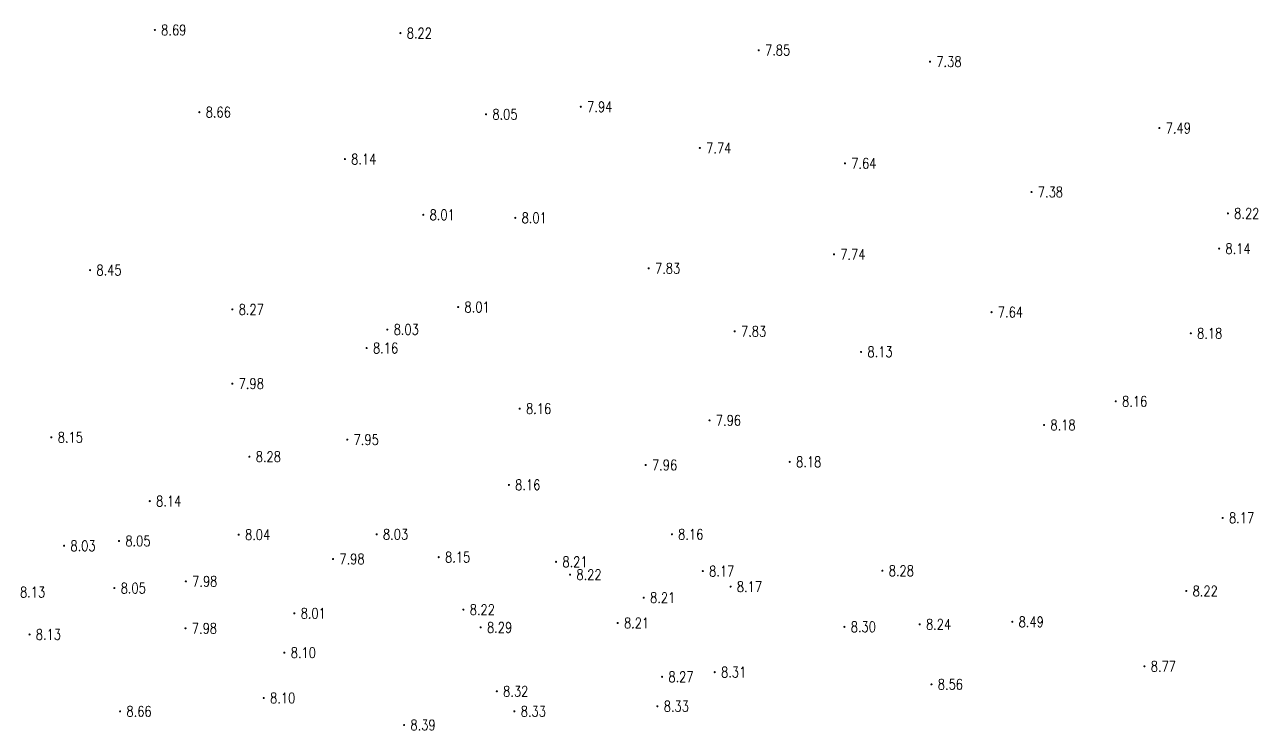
# Model space of a CAD drawing. Extents: x 476861 to 479475, y 2367369 to 2370541.
# Drawn here: x 477556.2 to 477673.6, y 2367775.1 to 2367842.2 of the extents above; entities that cross this region are included whole.
import ezdxf
from ezdxf.enums import TextEntityAlignment as Align

# ---------------------------------------------------------------- set-up
doc = ezdxf.new("R2010")
doc.units = 0
doc.header["$LTSCALE"] = 0.5
doc.layers.get('0').update_dxf_attribs({"linetype": 'CONTINUOUS'})
doc.layers.add('GCD', color=1, linetype='CONTINUOUS')
doc.styles.add('HZ', font='rs.shx', dxfattribs={"width": 0.8, "bigfont": 'hztxt.shx'})

# ---------------------------------------------------------------- blocks, each defined once
blk = doc.blocks.new('GC200')
at = {"linetype": 'Continuous', "const_width": 0.2, "flags": 128}
blk.add_lwpolyline([(-0.1, 0, 1), (0.1, 0, 1)], format="xyb", close=True, dxfattribs=at)

msp = doc.modelspace()

# ---------------------------------------------------------------- block references
at = {"layer": 'GCD', "linetype": 'Continuous'}
ref = msp.add_blockref('GC200', (477568.55, 2367841.672, 8.69), dxfattribs=dict(at, xscale=0.5, yscale=0.5, zscale=0.5))
ref.add_attrib('height', '8.69', dxfattribs={"linetype": 'Continuous', "height": 1, "style": 'HZ', "width": 0.8}).set_placement((477569.15, 2367841.672, 8.69), align=Align.MIDDLE_LEFT)
ref = msp.add_blockref('GC200', (477591.924, 2367841.369, 8.222), dxfattribs=dict(at, xscale=0.5, yscale=0.5, zscale=0.5))
ref.add_attrib('height', '8.22', dxfattribs={"linetype": 'Continuous', "height": 1, "style": 'HZ', "width": 0.8}).set_placement((477592.524, 2367841.369, 8.222), align=Align.MIDDLE_LEFT)
ref = msp.add_blockref('GC200', (477626.029, 2367839.742, 7.845), dxfattribs=dict(at, xscale=0.5, yscale=0.5, zscale=0.5))
ref.add_attrib('height', '7.85', dxfattribs={"linetype": 'Continuous', "height": 1, "style": 'HZ', "width": 0.8}).set_placement((477626.629, 2367839.742, 7.845), align=Align.MIDDLE_LEFT)
ref = msp.add_blockref('GC200', (477642.333, 2367838.652, 7.383), dxfattribs=dict(at, xscale=0.5, yscale=0.5, zscale=0.5))
ref.add_attrib('height', '7.38', dxfattribs={"linetype": 'Continuous', "height": 1, "style": 'HZ', "width": 0.8}).set_placement((477642.933, 2367838.652, 7.383), align=Align.MIDDLE_LEFT)
ref = msp.add_blockref('GC200', (477609.095, 2367834.362, 7.94), dxfattribs=dict(at, xscale=0.5, yscale=0.5, zscale=0.5))
ref.add_attrib('height', '7.94', dxfattribs={"linetype": 'Continuous', "height": 1, "style": 'HZ', "width": 0.8}).set_placement((477609.695, 2367834.362, 7.94), align=Align.MIDDLE_LEFT)
ref = msp.add_blockref('GC200', (477572.782, 2367833.849, 8.663), dxfattribs=dict(at, xscale=0.5, yscale=0.5, zscale=0.5))
ref.add_attrib('height', '8.66', dxfattribs={"linetype": 'Continuous', "height": 1, "style": 'HZ', "width": 0.8}).set_placement((477573.382, 2367833.849, 8.663), align=Align.MIDDLE_LEFT)
ref = msp.add_blockref('GC200', (477600.073, 2367833.653, 8.048), dxfattribs=dict(at, xscale=0.5, yscale=0.5, zscale=0.5))
ref.add_attrib('height', '8.05', dxfattribs={"linetype": 'Continuous', "height": 1, "style": 'HZ', "width": 0.8}).set_placement((477600.673, 2367833.653, 8.048), align=Align.MIDDLE_LEFT)
ref = msp.add_blockref('GC200', (477664.164, 2367832.338, 7.492), dxfattribs=dict(at, xscale=0.5, yscale=0.5, zscale=0.5))
ref.add_attrib('height', '7.49', dxfattribs={"linetype": 'Continuous', "height": 1, "style": 'HZ', "width": 0.8}).set_placement((477664.764, 2367832.338, 7.492), align=Align.MIDDLE_LEFT)
ref = msp.add_blockref('GC200', (477620.425, 2367830.449, 7.743), dxfattribs=dict(at, xscale=0.5, yscale=0.5, zscale=0.5))
ref.add_attrib('height', '7.74', dxfattribs={"linetype": 'Continuous', "height": 1, "style": 'HZ', "width": 0.8}).set_placement((477621.025, 2367830.449, 7.743), align=Align.MIDDLE_LEFT)
ref = msp.add_blockref('GC200', (477586.638, 2367829.389, 8.137), dxfattribs=dict(at, xscale=0.5, yscale=0.5, zscale=0.5))
ref.add_attrib('height', '8.14', dxfattribs={"linetype": 'Continuous', "height": 1, "style": 'HZ', "width": 0.8}).set_placement((477587.238, 2367829.389, 8.137), align=Align.MIDDLE_LEFT)
ref = msp.add_blockref('GC200', (477634.234, 2367828.982, 7.637), dxfattribs=dict(at, xscale=0.5, yscale=0.5, zscale=0.5))
ref.add_attrib('height', '7.64', dxfattribs={"linetype": 'Continuous', "height": 1, "style": 'HZ', "width": 0.8}).set_placement((477634.834, 2367828.982, 7.637), align=Align.MIDDLE_LEFT)
ref = msp.add_blockref('GC200', (477651.996, 2367826.257, 7.383), dxfattribs=dict(at, xscale=0.5, yscale=0.5, zscale=0.5))
ref.add_attrib('height', '7.38', dxfattribs={"linetype": 'Continuous', "height": 1, "style": 'HZ', "width": 0.8}).set_placement((477652.596, 2367826.257, 7.383), align=Align.MIDDLE_LEFT)
ref = msp.add_blockref('GC200', (477594.098, 2367824.091, 8.013), dxfattribs=dict(at, xscale=0.5, yscale=0.5, zscale=0.5))
ref.add_attrib('height', '8.01', dxfattribs={"linetype": 'Continuous', "height": 1, "style": 'HZ', "width": 0.8}).set_placement((477594.698, 2367824.091, 8.013), align=Align.MIDDLE_LEFT)
ref = msp.add_blockref('GC200', (477602.856, 2367823.799, 8.013), dxfattribs=dict(at, xscale=0.5, yscale=0.5, zscale=0.5))
ref.add_attrib('height', '8.01', dxfattribs={"linetype": 'Continuous', "height": 1, "style": 'HZ', "width": 0.8}).set_placement((477603.456, 2367823.799, 8.013), align=Align.MIDDLE_LEFT)
ref = msp.add_blockref('GC200', (477670.687, 2367824.222, 8.223), dxfattribs=dict(at, xscale=0.5, yscale=0.5, zscale=0.5))
ref.add_attrib('height', '8.22', dxfattribs={"linetype": 'Continuous', "height": 1, "style": 'HZ', "width": 0.8}).set_placement((477671.287, 2367824.222, 8.223), align=Align.MIDDLE_LEFT)
ref = msp.add_blockref('GC200', (477633.19, 2367820.327, 7.743), dxfattribs=dict(at, xscale=0.5, yscale=0.5, zscale=0.5))
ref.add_attrib('height', '7.74', dxfattribs={"linetype": 'Continuous', "height": 1, "style": 'HZ', "width": 0.8}).set_placement((477633.79, 2367820.327, 7.743), align=Align.MIDDLE_LEFT)
ref = msp.add_blockref('GC200', (477669.854, 2367820.876, 8.142), dxfattribs=dict(at, xscale=0.5, yscale=0.5, zscale=0.5))
ref.add_attrib('height', '8.14', dxfattribs={"linetype": 'Continuous', "height": 1, "style": 'HZ', "width": 0.8}).set_placement((477670.454, 2367820.876, 8.142), align=Align.MIDDLE_LEFT)
ref = msp.add_blockref('GC200', (477562.38, 2367818.827, 8.454), dxfattribs=dict(at, xscale=0.5, yscale=0.5, zscale=0.5))
ref.add_attrib('height', '8.45', dxfattribs={"linetype": 'Continuous', "height": 1, "style": 'HZ', "width": 0.8}).set_placement((477562.98, 2367818.827, 8.454), align=Align.MIDDLE_LEFT)
ref = msp.add_blockref('GC200', (477615.558, 2367818.995, 7.83), dxfattribs=dict(at, xscale=0.5, yscale=0.5, zscale=0.5))
ref.add_attrib('height', '7.83', dxfattribs={"linetype": 'Continuous', "height": 1, "style": 'HZ', "width": 0.8}).set_placement((477616.158, 2367818.995, 7.83), align=Align.MIDDLE_LEFT)
ref = msp.add_blockref('GC200', (477597.419, 2367815.313, 8.013), dxfattribs=dict(at, xscale=0.5, yscale=0.5, zscale=0.5))
ref.add_attrib('height', '8.01', dxfattribs={"linetype": 'Continuous', "height": 1, "style": 'HZ', "width": 0.8}).set_placement((477598.019, 2367815.313, 8.013), align=Align.MIDDLE_LEFT)
ref = msp.add_blockref('GC200', (477575.923, 2367815.087, 8.271), dxfattribs=dict(at, xscale=0.5, yscale=0.5, zscale=0.5))
ref.add_attrib('height', '8.27', dxfattribs={"linetype": 'Continuous', "height": 1, "style": 'HZ', "width": 0.8}).set_placement((477576.523, 2367815.087, 8.271), align=Align.MIDDLE_LEFT)
ref = msp.add_blockref('GC200', (477648.189, 2367814.83, 7.637), dxfattribs=dict(at, xscale=0.5, yscale=0.5, zscale=0.5))
ref.add_attrib('height', '7.64', dxfattribs={"linetype": 'Continuous', "height": 1, "style": 'HZ', "width": 0.8}).set_placement((477648.789, 2367814.83, 7.637), align=Align.MIDDLE_LEFT)
ref = msp.add_blockref('GC200', (477590.675, 2367813.177, 8.025), dxfattribs=dict(at, xscale=0.5, yscale=0.5, zscale=0.5))
ref.add_attrib('height', '8.03', dxfattribs={"linetype": 'Continuous', "height": 1, "style": 'HZ', "width": 0.8}).set_placement((477591.275, 2367813.177, 8.025), align=Align.MIDDLE_LEFT)
ref = msp.add_blockref('GC200', (477623.742, 2367813.011, 7.83), dxfattribs=dict(at, xscale=0.5, yscale=0.5, zscale=0.5))
ref.add_attrib('height', '7.83', dxfattribs={"linetype": 'Continuous', "height": 1, "style": 'HZ', "width": 0.8}).set_placement((477624.342, 2367813.011, 7.83), align=Align.MIDDLE_LEFT)
ref = msp.add_blockref('GC200', (477667.157, 2367812.819, 8.18), dxfattribs=dict(at, xscale=0.5, yscale=0.5, zscale=0.5))
ref.add_attrib('height', '8.18', dxfattribs={"linetype": 'Continuous', "height": 1, "style": 'HZ', "width": 0.8}).set_placement((477667.757, 2367812.819, 8.18), align=Align.MIDDLE_LEFT)
ref = msp.add_blockref('GC200', (477588.706, 2367811.413, 8.157), dxfattribs=dict(at, xscale=0.5, yscale=0.5, zscale=0.5))
ref.add_attrib('height', '8.16', dxfattribs={"linetype": 'Continuous', "height": 1, "style": 'HZ', "width": 0.8}).set_placement((477589.306, 2367811.413, 8.157), align=Align.MIDDLE_LEFT)
ref = msp.add_blockref('GC200', (477635.772, 2367811.05, 8.132), dxfattribs=dict(at, xscale=0.5, yscale=0.5, zscale=0.5))
ref.add_attrib('height', '8.13', dxfattribs={"linetype": 'Continuous', "height": 1, "style": 'HZ', "width": 0.8}).set_placement((477636.372, 2367811.05, 8.132), align=Align.MIDDLE_LEFT)
ref = msp.add_blockref('GC200', (477575.925, 2367808.024, 7.983), dxfattribs=dict(at, xscale=0.5, yscale=0.5, zscale=0.5))
ref.add_attrib('height', '7.98', dxfattribs={"linetype": 'Continuous', "height": 1, "style": 'HZ', "width": 0.8}).set_placement((477576.525, 2367808.024, 7.983), align=Align.MIDDLE_LEFT)
ref = msp.add_blockref('GC200', (477660.016, 2367806.353, 8.157), dxfattribs=dict(at, xscale=0.5, yscale=0.5, zscale=0.5))
ref.add_attrib('height', '8.16', dxfattribs={"linetype": 'Continuous', "height": 1, "style": 'HZ', "width": 0.8}).set_placement((477660.616, 2367806.353, 8.157), align=Align.MIDDLE_LEFT)
ref = msp.add_blockref('GC200', (477603.275, 2367805.656, 8.161), dxfattribs=dict(at, xscale=0.5, yscale=0.5, zscale=0.5))
ref.add_attrib('height', '8.16', dxfattribs={"linetype": 'Continuous', "height": 1, "style": 'HZ', "width": 0.8}).set_placement((477603.875, 2367805.656, 8.161), align=Align.MIDDLE_LEFT)
ref = msp.add_blockref('GC200', (477621.344, 2367804.54, 7.96), dxfattribs=dict(at, xscale=0.5, yscale=0.5, zscale=0.5))
ref.add_attrib('height', '7.96', dxfattribs={"linetype": 'Continuous', "height": 1, "style": 'HZ', "width": 0.8}).set_placement((477621.944, 2367804.54, 7.96), align=Align.MIDDLE_LEFT)
ref = msp.add_blockref('GC200', (477653.194, 2367804.097, 8.182), dxfattribs=dict(at, xscale=0.5, yscale=0.5, zscale=0.5))
ref.add_attrib('height', '8.18', dxfattribs={"linetype": 'Continuous', "height": 1, "style": 'HZ', "width": 0.8}).set_placement((477653.794, 2367804.097, 8.182), align=Align.MIDDLE_LEFT)
ref = msp.add_blockref('GC200', (477558.699, 2367802.921, 8.151), dxfattribs=dict(at, xscale=0.5, yscale=0.5, zscale=0.5))
ref.add_attrib('height', '8.15', dxfattribs={"linetype": 'Continuous', "height": 1, "style": 'HZ', "width": 0.8}).set_placement((477559.299, 2367802.921, 8.151), align=Align.MIDDLE_LEFT)
ref = msp.add_blockref('GC200', (477586.864, 2367802.709, 7.948), dxfattribs=dict(at, xscale=0.5, yscale=0.5, zscale=0.5))
ref.add_attrib('height', '7.95', dxfattribs={"linetype": 'Continuous', "height": 1, "style": 'HZ', "width": 0.8}).set_placement((477587.464, 2367802.709, 7.948), align=Align.MIDDLE_LEFT)
ref = msp.add_blockref('GC200', (477577.548, 2367801.08, 8.282), dxfattribs=dict(at, xscale=0.5, yscale=0.5, zscale=0.5))
ref.add_attrib('height', '8.28', dxfattribs={"linetype": 'Continuous', "height": 1, "style": 'HZ', "width": 0.8}).set_placement((477578.148, 2367801.08, 8.282), align=Align.MIDDLE_LEFT)
ref = msp.add_blockref('GC200', (477615.265, 2367800.289, 7.96), dxfattribs=dict(at, xscale=0.5, yscale=0.5, zscale=0.5))
ref.add_attrib('height', '7.96', dxfattribs={"linetype": 'Continuous', "height": 1, "style": 'HZ', "width": 0.8}).set_placement((477615.865, 2367800.289, 7.96), align=Align.MIDDLE_LEFT)
ref = msp.add_blockref('GC200', (477628.984, 2367800.592, 8.184), dxfattribs=dict(at, xscale=0.5, yscale=0.5, zscale=0.5))
ref.add_attrib('height', '8.18', dxfattribs={"linetype": 'Continuous', "height": 1, "style": 'HZ', "width": 0.8}).set_placement((477629.584, 2367800.592, 8.184), align=Align.MIDDLE_LEFT)
ref = msp.add_blockref('GC200', (477602.248, 2367798.4, 8.161), dxfattribs=dict(at, xscale=0.5, yscale=0.5, zscale=0.5))
ref.add_attrib('height', '8.16', dxfattribs={"linetype": 'Continuous', "height": 1, "style": 'HZ', "width": 0.8}).set_placement((477602.848, 2367798.4, 8.161), align=Align.MIDDLE_LEFT)
ref = msp.add_blockref('GC200', (477568.068, 2367796.856, 8.137), dxfattribs=dict(at, xscale=0.5, yscale=0.5, zscale=0.5))
ref.add_attrib('height', '8.14', dxfattribs={"linetype": 'Continuous', "height": 1, "style": 'HZ', "width": 0.8}).set_placement((477568.668, 2367796.856, 8.137), align=Align.MIDDLE_LEFT)
ref = msp.add_blockref('GC200', (477670.189, 2367795.262, 8.17), dxfattribs=dict(at, xscale=0.5, yscale=0.5, zscale=0.5))
ref.add_attrib('height', '8.17', dxfattribs={"linetype": 'Continuous', "height": 1, "style": 'HZ', "width": 0.8}).set_placement((477670.789, 2367795.262, 8.17), align=Align.MIDDLE_LEFT)
ref = msp.add_blockref('GC200', (477565.136, 2367793.071, 8.054), dxfattribs=dict(at, xscale=0.5, yscale=0.5, zscale=0.5))
ref.add_attrib('height', '8.05', dxfattribs={"linetype": 'Continuous', "height": 1, "style": 'HZ', "width": 0.8}).set_placement((477565.736, 2367793.071, 8.054), align=Align.MIDDLE_LEFT)
ref = msp.add_blockref('GC200', (477576.532, 2367793.668, 8.04), dxfattribs=dict(at, xscale=0.5, yscale=0.5, zscale=0.5))
ref.add_attrib('height', '8.04', dxfattribs={"linetype": 'Continuous', "height": 1, "style": 'HZ', "width": 0.8}).set_placement((477577.132, 2367793.668, 8.04), align=Align.MIDDLE_LEFT)
ref = msp.add_blockref('GC200', (477589.657, 2367793.699, 8.031), dxfattribs=dict(at, xscale=0.5, yscale=0.5, zscale=0.5))
ref.add_attrib('height', '8.03', dxfattribs={"linetype": 'Continuous', "height": 1, "style": 'HZ', "width": 0.8}).set_placement((477590.257, 2367793.699, 8.031), align=Align.MIDDLE_LEFT)
ref = msp.add_blockref('GC200', (477617.763, 2367793.704, 8.165), dxfattribs=dict(at, xscale=0.5, yscale=0.5, zscale=0.5))
ref.add_attrib('height', '8.16', dxfattribs={"linetype": 'Continuous', "height": 1, "style": 'HZ', "width": 0.8}).set_placement((477618.363, 2367793.704, 8.165), align=Align.MIDDLE_LEFT)
ref = msp.add_blockref('GC200', (477559.91, 2367792.611, 8.034), dxfattribs=dict(at, xscale=0.5, yscale=0.5, zscale=0.5))
ref.add_attrib('height', '8.03', dxfattribs={"linetype": 'Continuous', "height": 1, "style": 'HZ', "width": 0.8}).set_placement((477560.51, 2367792.611, 8.034), align=Align.MIDDLE_LEFT)
ref = msp.add_blockref('GC200', (477585.515, 2367791.35, 7.982), dxfattribs=dict(at, xscale=0.5, yscale=0.5, zscale=0.5))
ref.add_attrib('height', '7.98', dxfattribs={"linetype": 'Continuous', "height": 1, "style": 'HZ', "width": 0.8}).set_placement((477586.115, 2367791.35, 7.982), align=Align.MIDDLE_LEFT)
ref = msp.add_blockref('GC200', (477595.566, 2367791.527, 8.149), dxfattribs=dict(at, xscale=0.5, yscale=0.5, zscale=0.5))
ref.add_attrib('height', '8.15', dxfattribs={"linetype": 'Continuous', "height": 1, "style": 'HZ', "width": 0.8}).set_placement((477596.166, 2367791.527, 8.149), align=Align.MIDDLE_LEFT)
ref = msp.add_blockref('GC200', (477606.738, 2367791.084, 8.209), dxfattribs=dict(at, xscale=0.5, yscale=0.5, zscale=0.5))
ref.add_attrib('height', '8.21', dxfattribs={"linetype": 'Continuous', "height": 1, "style": 'HZ', "width": 0.8}).set_placement((477607.338, 2367791.084, 8.209), align=Align.MIDDLE_LEFT)
ref = msp.add_blockref('GC200', (477608.075, 2367789.862, 8.222), dxfattribs=dict(at, xscale=0.5, yscale=0.5, zscale=0.5))
ref.add_attrib('height', '8.22', dxfattribs={"linetype": 'Continuous', "height": 1, "style": 'HZ', "width": 0.8}).set_placement((477608.675, 2367789.862, 8.222), align=Align.MIDDLE_LEFT)
ref = msp.add_blockref('GC200', (477620.707, 2367790.202, 8.171), dxfattribs=dict(at, xscale=0.5, yscale=0.5, zscale=0.5))
ref.add_attrib('height', '8.17', dxfattribs={"linetype": 'Continuous', "height": 1, "style": 'HZ', "width": 0.8}).set_placement((477621.307, 2367790.202, 8.171), align=Align.MIDDLE_LEFT)
ref = msp.add_blockref('GC200', (477637.801, 2367790.235, 8.28), dxfattribs=dict(at, xscale=0.5, yscale=0.5, zscale=0.5))
ref.add_attrib('height', '8.28', dxfattribs={"linetype": 'Continuous', "height": 1, "style": 'HZ', "width": 0.8}).set_placement((477638.401, 2367790.235, 8.28), align=Align.MIDDLE_LEFT)
ref = msp.add_blockref('GC200', (477564.691, 2367788.584, 8.054), dxfattribs=dict(at, xscale=0.5, yscale=0.5, zscale=0.5))
ref.add_attrib('height', '8.05', dxfattribs={"linetype": 'Continuous', "height": 1, "style": 'HZ', "width": 0.8}).set_placement((477565.291, 2367788.584, 8.054), align=Align.MIDDLE_LEFT)
ref = msp.add_blockref('GC200', (477571.499, 2367789.226, 7.98), dxfattribs=dict(at, xscale=0.5, yscale=0.5, zscale=0.5))
ref.add_attrib('height', '7.98', dxfattribs={"linetype": 'Continuous', "height": 1, "style": 'HZ', "width": 0.8}).set_placement((477572.099, 2367789.226, 7.98), align=Align.MIDDLE_LEFT)
ref = msp.add_blockref('GC200', (477623.35, 2367788.727, 8.171), dxfattribs=dict(at, xscale=0.5, yscale=0.5, zscale=0.5))
ref.add_attrib('height', '8.17', dxfattribs={"linetype": 'Continuous', "height": 1, "style": 'HZ', "width": 0.8}).set_placement((477623.95, 2367788.727, 8.171), align=Align.MIDDLE_LEFT)
ref = msp.add_blockref('GC200', (477666.726, 2367788.315, 8.217), dxfattribs=dict(at, xscale=0.5, yscale=0.5, zscale=0.5))
ref.add_attrib('height', '8.22', dxfattribs={"linetype": 'Continuous', "height": 1, "style": 'HZ', "width": 0.8}).set_placement((477667.326, 2367788.315, 8.217), align=Align.MIDDLE_LEFT)
ref = msp.add_blockref('GC200', (477555.108, 2367788.2, 8.133), dxfattribs=dict(at, xscale=0.5, yscale=0.5, zscale=0.5))
ref.add_attrib('height', '8.13', dxfattribs={"linetype": 'Continuous', "height": 1, "style": 'HZ', "width": 0.8}).set_placement((477555.708, 2367788.2, 8.133), align=Align.MIDDLE_LEFT)
ref = msp.add_blockref('GC200', (477615.088, 2367787.669, 8.205), dxfattribs=dict(at, xscale=0.5, yscale=0.5, zscale=0.5))
ref.add_attrib('height', '8.21', dxfattribs={"linetype": 'Continuous', "height": 1, "style": 'HZ', "width": 0.8}).set_placement((477615.688, 2367787.669, 8.205), align=Align.MIDDLE_LEFT)
ref = msp.add_blockref('GC200', (477581.826, 2367786.182, 8.009), dxfattribs=dict(at, xscale=0.5, yscale=0.5, zscale=0.5))
ref.add_attrib('height', '8.01', dxfattribs={"linetype": 'Continuous', "height": 1, "style": 'HZ', "width": 0.8}).set_placement((477582.426, 2367786.182, 8.009), align=Align.MIDDLE_LEFT)
ref = msp.add_blockref('GC200', (477597.92, 2367786.539, 8.221), dxfattribs=dict(at, xscale=0.5, yscale=0.5, zscale=0.5))
ref.add_attrib('height', '8.22', dxfattribs={"linetype": 'Continuous', "height": 1, "style": 'HZ', "width": 0.8}).set_placement((477598.52, 2367786.539, 8.221), align=Align.MIDDLE_LEFT)
ref = msp.add_blockref('GC200', (477599.56, 2367784.844, 8.293), dxfattribs=dict(at, xscale=0.5, yscale=0.5, zscale=0.5))
ref.add_attrib('height', '8.29', dxfattribs={"linetype": 'Continuous', "height": 1, "style": 'HZ', "width": 0.8}).set_placement((477600.16, 2367784.844, 8.293), align=Align.MIDDLE_LEFT)
ref = msp.add_blockref('GC200', (477612.602, 2367785.265, 8.205), dxfattribs=dict(at, xscale=0.5, yscale=0.5, zscale=0.5))
ref.add_attrib('height', '8.21', dxfattribs={"linetype": 'Continuous', "height": 1, "style": 'HZ', "width": 0.8}).set_placement((477613.202, 2367785.265, 8.205), align=Align.MIDDLE_LEFT)
ref = msp.add_blockref('GC200', (477634.183, 2367784.897, 8.303), dxfattribs=dict(at, xscale=0.5, yscale=0.5, zscale=0.5))
ref.add_attrib('height', '8.30', dxfattribs={"linetype": 'Continuous', "height": 1, "style": 'HZ', "width": 0.8}).set_placement((477634.783, 2367784.897, 8.303), align=Align.MIDDLE_LEFT)
ref = msp.add_blockref('GC200', (477641.347, 2367785.138, 8.242), dxfattribs=dict(at, xscale=0.5, yscale=0.5, zscale=0.5))
ref.add_attrib('height', '8.24', dxfattribs={"linetype": 'Continuous', "height": 1, "style": 'HZ', "width": 0.8}).set_placement((477641.947, 2367785.138, 8.242), align=Align.MIDDLE_LEFT)
ref = msp.add_blockref('GC200', (477650.164, 2367785.38, 8.492), dxfattribs=dict(at, xscale=0.5, yscale=0.5, zscale=0.5))
ref.add_attrib('height', '8.49', dxfattribs={"linetype": 'Continuous', "height": 1, "style": 'HZ', "width": 0.8}).set_placement((477650.764, 2367785.38, 8.492), align=Align.MIDDLE_LEFT)
ref = msp.add_blockref('GC200', (477556.617, 2367784.172, 8.133), dxfattribs=dict(at, xscale=0.5, yscale=0.5, zscale=0.5))
ref.add_attrib('height', '8.13', dxfattribs={"linetype": 'Continuous', "height": 1, "style": 'HZ', "width": 0.8}).set_placement((477557.217, 2367784.172, 8.133), align=Align.MIDDLE_LEFT)
ref = msp.add_blockref('GC200', (477571.467, 2367784.762, 7.98), dxfattribs=dict(at, xscale=0.5, yscale=0.5, zscale=0.5))
ref.add_attrib('height', '7.98', dxfattribs={"linetype": 'Continuous', "height": 1, "style": 'HZ', "width": 0.8}).set_placement((477572.067, 2367784.762, 7.98), align=Align.MIDDLE_LEFT)
ref = msp.add_blockref('GC200', (477580.878, 2367782.442, 8.097), dxfattribs=dict(at, xscale=0.5, yscale=0.5, zscale=0.5))
ref.add_attrib('height', '8.10', dxfattribs={"linetype": 'Continuous', "height": 1, "style": 'HZ', "width": 0.8}).set_placement((477581.478, 2367782.442, 8.097), align=Align.MIDDLE_LEFT)
ref = msp.add_blockref('GC200', (477616.827, 2367780.148, 8.272), dxfattribs=dict(at, xscale=0.5, yscale=0.5, zscale=0.5))
ref.add_attrib('height', '8.27', dxfattribs={"linetype": 'Continuous', "height": 1, "style": 'HZ', "width": 0.8}).set_placement((477617.427, 2367780.148, 8.272), align=Align.MIDDLE_LEFT)
ref = msp.add_blockref('GC200', (477621.842, 2367780.587, 8.314), dxfattribs=dict(at, xscale=0.5, yscale=0.5, zscale=0.5))
ref.add_attrib('height', '8.31', dxfattribs={"linetype": 'Continuous', "height": 1, "style": 'HZ', "width": 0.8}).set_placement((477622.442, 2367780.587, 8.314), align=Align.MIDDLE_LEFT)
ref = msp.add_blockref('GC200', (477662.746, 2367781.146, 8.77), dxfattribs=dict(at, xscale=0.5, yscale=0.5, zscale=0.5))
ref.add_attrib('height', '8.77', dxfattribs={"linetype": 'Continuous', "height": 1, "style": 'HZ', "width": 0.8}).set_placement((477663.346, 2367781.146, 8.77), align=Align.MIDDLE_LEFT)
ref = msp.add_blockref('GC200', (477642.474, 2367779.43, 8.558), dxfattribs=dict(at, xscale=0.5, yscale=0.5, zscale=0.5))
ref.add_attrib('height', '8.56', dxfattribs={"linetype": 'Continuous', "height": 1, "style": 'HZ', "width": 0.8}).set_placement((477643.074, 2367779.43, 8.558), align=Align.MIDDLE_LEFT)
ref = msp.add_blockref('GC200', (477578.917, 2367778.132, 8.097), dxfattribs=dict(at, xscale=0.5, yscale=0.5, zscale=0.5))
ref.add_attrib('height', '8.10', dxfattribs={"linetype": 'Continuous', "height": 1, "style": 'HZ', "width": 0.8}).set_placement((477579.517, 2367778.132, 8.097), align=Align.MIDDLE_LEFT)
ref = msp.add_blockref('GC200', (477601.099, 2367778.77, 8.323), dxfattribs=dict(at, xscale=0.5, yscale=0.5, zscale=0.5))
ref.add_attrib('height', '8.32', dxfattribs={"linetype": 'Continuous', "height": 1, "style": 'HZ', "width": 0.8}).set_placement((477601.699, 2367778.77, 8.323), align=Align.MIDDLE_LEFT)
ref = msp.add_blockref('GC200', (477565.242, 2367776.859, 8.66), dxfattribs=dict(at, xscale=0.5, yscale=0.5, zscale=0.5))
ref.add_attrib('height', '8.66', dxfattribs={"linetype": 'Continuous', "height": 1, "style": 'HZ', "width": 0.8}).set_placement((477565.842, 2367776.859, 8.66), align=Align.MIDDLE_LEFT)
ref = msp.add_blockref('GC200', (477602.775, 2367776.866, 8.334), dxfattribs=dict(at, xscale=0.5, yscale=0.5, zscale=0.5))
ref.add_attrib('height', '8.33', dxfattribs={"linetype": 'Continuous', "height": 1, "style": 'HZ', "width": 0.8}).set_placement((477603.375, 2367776.866, 8.334), align=Align.MIDDLE_LEFT)
ref = msp.add_blockref('GC200', (477616.383, 2367777.347, 8.331), dxfattribs=dict(at, xscale=0.5, yscale=0.5, zscale=0.5))
ref.add_attrib('height', '8.33', dxfattribs={"linetype": 'Continuous', "height": 1, "style": 'HZ', "width": 0.8}).set_placement((477616.983, 2367777.347, 8.331), align=Align.MIDDLE_LEFT)
ref = msp.add_blockref('GC200', (477592.275, 2367775.559, 8.385), dxfattribs=dict(at, xscale=0.5, yscale=0.5, zscale=0.5))
ref.add_attrib('height', '8.39', dxfattribs={"linetype": 'Continuous', "height": 1, "style": 'HZ', "width": 0.8}).set_placement((477592.875, 2367775.559, 8.385), align=Align.MIDDLE_LEFT)

doc.saveas('drawing.dxf')
